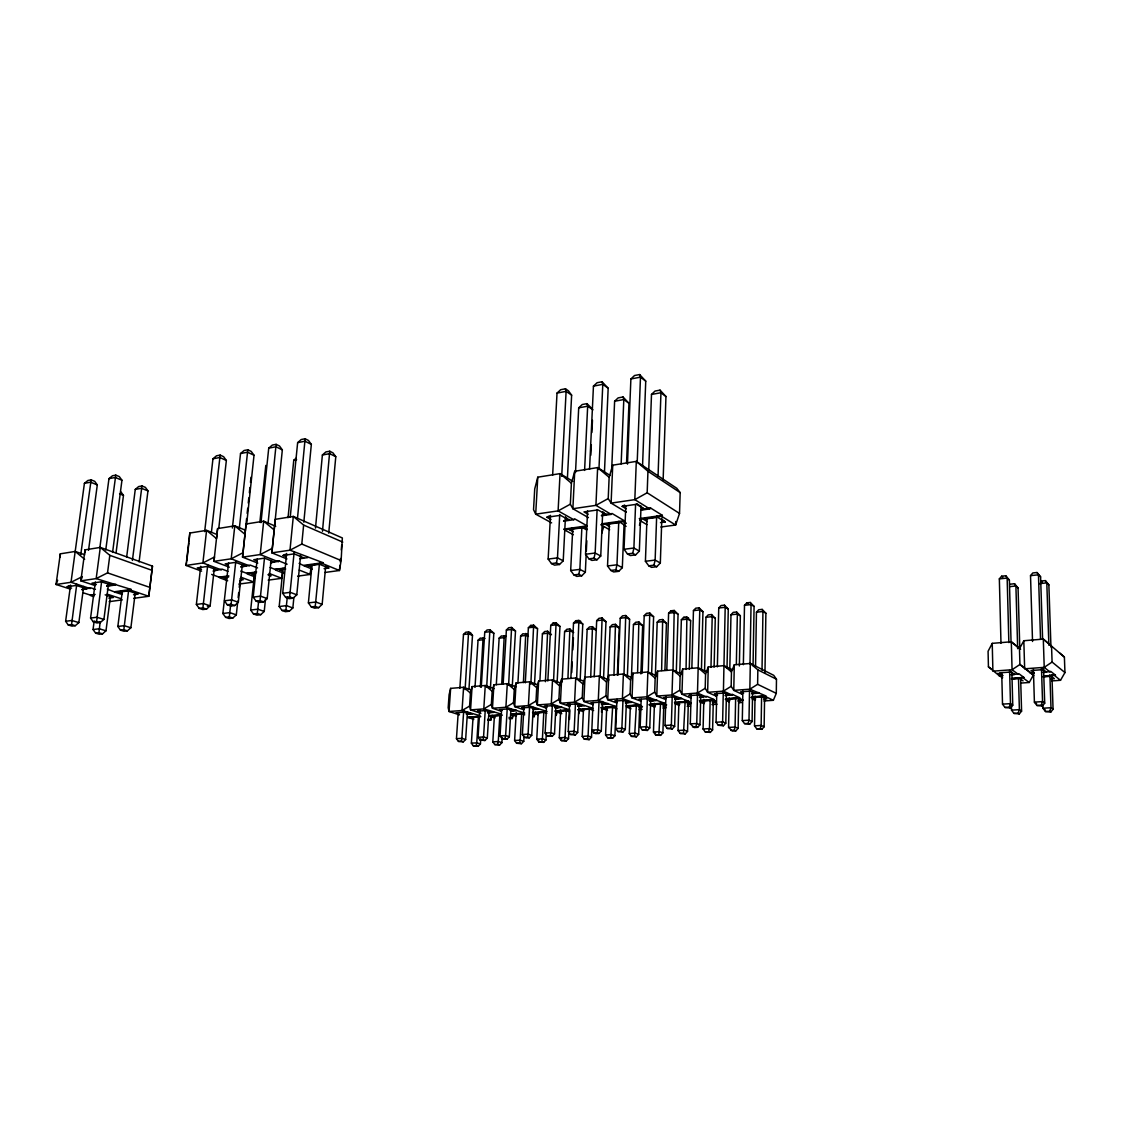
<?xml version="1.0" encoding="UTF-8"?>
<svg xmlns="http://www.w3.org/2000/svg" width="1121" height="1121" viewBox="0 0 1121 1121"><rect width="100%" height="100%" fill="white"/><g stroke="black" fill="none" stroke-linecap="round" stroke-linejoin="round"><path stroke-width="1.5" d="M315.477 528.089L322.386 455L325.861 451.945L329.742 451.231L322.47 531.27M763.905 700.961L773.35 700.303L776.293 693.353L776.475 679.214L773.7 675.304L750.313 663.464L734.297 664.795L731.467 671.969L731.172 686.318L733.765 690.368L742.382 694.361L741.878 693.843M761.607 696.099L761.145 725.455L760.248 728.636L756.745 728.846L754.531 725.848L755.036 696.127M762.014 670.218L762.939 611.534L762.154 609.404L758.707 609.754L756.451 612.178L755.54 666.392M756.745 728.846L761.846 729.323L764.144 726.758L764.606 697.066M764.97 672.614L765.881 613.229L762.154 609.404M749.529 690.41L748.996 720.172L748.099 723.423L744.554 723.634L742.298 720.607L742.873 690.9M749.991 664.15L751.056 604.625L750.285 602.481L746.796 602.846L744.498 605.312L743.363 664.697M744.554 723.634L749.753 724.124L752.093 721.518L752.597 691.867M753.06 665.692L754.083 606.391L750.285 602.481M734.297 664.795L733.765 690.368L749.851 689.177L757.614 684.314L757.852 669.854L750.313 663.464L749.851 689.177L765.713 695.847L750.916 697.458M729.196 697.963L728.566 727.445L732.405 731.088L735.852 730.878L738.136 728.328L738.725 698.901L740.911 700.709L737.758 700.933M739.37 666L740.35 615.793L736.609 612.01L733.232 612.346L730.976 614.756L729.785 670.232M736.329 664.501L737.352 614.112L736.609 612.01M723.283 692.344L722.625 721.84L721.77 725.049L718.281 725.273L716.067 722.26L716.753 692.82M718.281 725.273L723.451 725.749L725.791 723.171L726.436 693.773M727.011 667.836L728.286 609.039L724.46 605.186L721.041 605.55L718.743 607.974L717.356 666.855M710.154 700.625L709.467 728.608L708.64 731.733L705.249 731.943L703.077 729L703.848 699.322M710.966 667.373L712.213 616.648L711.527 614.56L708.206 614.897L705.95 617.279L704.563 671.395M705.249 731.943L710.308 732.405L712.606 729.883L713.32 700.247M714.105 667.121L715.282 618.302L711.527 614.56M324.88 572.467L339.439 570.505L341.134 560.556L342.353 537.954L293.31 516.431L275.262 519.331L271.857 552.849L286.948 558.931M691.125 694.263L690.298 723.886L694.221 727.557L697.64 727.347L699.98 724.783L700.765 695.202M701.452 669.097L702.951 611.66L699.112 607.834L695.749 608.185L693.451 610.609L691.853 668.116M715.955 695.721L716.445 696.239L707.631 692.316L705.207 688.28L705.571 674.071L708.262 666.967L723.984 665.664L732.644 669.868M708.262 666.967L707.631 692.316L723.423 691.139L731.172 686.318M60.226 556.927L60.31 553.83L75.219 551.434L84.748 554.769M697.542 693.787L696.744 723.479L695.917 726.66L692.498 726.87M706.987 671.955L698.145 667.808L682.717 669.083L681.974 694.207L690.97 698.089L690.494 697.57M685.169 700.667L683.516 733.246L680.195 733.442L678.051 730.528L678.878 702.839M686.066 669.433L686.879 617.054L683.614 617.391L681.358 619.759L679.76 673.413M680.195 733.442L685.225 733.905L687.523 731.396L688.35 702.012M689.275 669.167L690.648 620.768L686.879 617.054M675.739 521.517L675.641 525.02L660.844 527.01M672.194 697.388L671.339 725.091L670.54 728.244L667.177 728.44L665.005 725.483L665.944 696.113M673.006 671.409L674.211 610.441L670.919 610.791L668.606 613.187L666.785 670.204M640.007 519.289L661.6 516.291L675.641 525.02L679.522 513.432L680.167 492.609L676.79 488.294L636.308 461.39L612.725 465.173L609.137 477.336L608.213 498.565L611.099 503.119L626.261 512.241L625.532 511.526M667.177 728.44L672.306 728.916L674.646 726.38L675.543 697.038M676.271 672.88L678.065 614.224L674.211 610.441M705.207 688.28L697.472 693.058L681.974 694.207L679.718 690.2L680.139 676.117L682.717 669.083M660.535 703.708L658.854 734.731L655.575 734.928L653.459 732.041L654.412 704.142M661.628 670.512L662.665 619.521L659.456 619.843L657.2 622.197L655.351 676.243M655.575 734.928L660.591 735.376L662.889 732.896L663.786 705.039M664.921 670.204L666.449 623.206L662.665 619.521M641.184 699.224L640.161 727.067L642.319 729.995L647.42 730.458L649.76 727.935L650.783 698.397M651.623 674.071L653.613 616.732L649.746 612.991L646.509 613.341L644.211 615.709L642.123 673.132M665.496 699.392L656.78 696.085L654.692 692.105L655.168 678.135L657.621 671.171L672.782 669.91L682.283 674.506M646.999 517.832L645.416 561.285L648.765 565.811L651.553 567.366L656.696 566.736L660.325 563.036L661.852 517.944M663.142 479.788L665.958 396.526L660.045 390.136L655.028 391.061L651.497 394.452L648.709 470.918M657.621 671.171L656.78 696.085L671.997 694.95L688.883 701.34L675.024 702.853M647.434 697.024L646.383 726.674L645.626 729.785L642.319 729.995M648.288 672.614L649.746 612.991M656.654 516.501L655.14 560.08L653.935 565.194L648.765 565.811M658.041 476.397L660.956 392.714L660.045 390.136M657.06 676.019L647.868 671.983L632.973 673.231L632.034 697.907L640.932 701.171M625.784 505.851L624.033 549.29L627.466 553.928L630.366 555.554L635.607 554.895L639.348 551.112L641.044 506.019M642.543 466.126L645.738 381.14L639.629 374.554L634.528 375.521L630.885 378.982L627.466 464.136M636.378 705.417L634.612 736.175L631.403 736.371L629.301 733.512L630.352 705.852M637.597 672.502L638.858 621.945L635.705 622.267L633.449 624.593L631.403 678.191M612.725 465.173L611.099 503.119L634.822 499.644L647.167 492.778L647.952 471.268L636.308 461.39L634.822 499.644L649.718 508.906L650.516 507.967L662.385 515.366L661.6 516.291M631.403 736.371L636.392 736.819L638.676 734.353L639.755 705.011M640.89 673.931L642.655 625.588L638.858 621.945M84.902 553.003L85.028 549.865L100.287 547.412L152.484 566.133L148.785 596.288L133.665 598.334M290.241 517.103L297.64 442.641L301.199 439.53L305.122 438.773L297.541 517.65M622.968 700.555L621.875 728.216L621.146 731.312L617.895 731.509L615.765 728.608L616.956 699.28M623.991 674.632L625.714 615.513L622.533 615.849L620.235 618.203L617.937 675.122M617.895 731.509L622.968 731.971L625.308 729.477L626.401 701.466M627.354 676.972L629.596 619.212L625.714 615.513M635.579 504.436L633.897 548.015L632.706 553.27L627.466 553.928M637.19 462.581L640.483 377.146L639.629 374.554M654.944 707.141L648.933 704.717L664.192 703.091L646.985 696.8L632.034 697.907L630.1 693.955L630.633 680.111L632.973 673.231M621.146 463.912L623.808 399.552L623.024 396.988L618.147 397.885L614.616 401.248L611.632 470.596M612.655 706.664L610.791 737.604L607.638 737.8L605.564 734.97L606.741 707.085M613.944 675.248L615.471 624.327L612.36 624.635L610.118 626.947L607.904 679.214M607.638 737.8L612.598 738.249L614.897 735.796L616.018 707.968M617.363 674.898L619.268 627.928L615.471 624.327M609.39 522.61L607.526 565.965L610.833 570.435L613.677 571.948L618.694 571.346L622.323 567.674L624.089 523.955M626.569 462.735L628.965 403.28L623.024 396.988M601.697 708.906L601.557 712.269L603.154 707.407M601.29 730.976L597.801 729.743L591.804 730.121L593.92 732.994L595.769 733.652L598.95 733.456L601.29 730.976L602.566 701.48M603.532 678.92L605.985 621.651L602.103 617.979L598.978 618.302L596.68 620.642L594.2 676.818M616.802 702.937L607.736 699.714L605.957 695.791L606.545 682.058L608.773 675.234L623.388 674.015L631.193 677.336M608.773 675.234L607.736 699.714L622.421 698.621L639.923 704.829L626.541 706.314M583.509 708.738L582.233 736.385L584.293 739.201L589.226 739.636L591.524 737.212L593.037 702.321M587.586 510.924L585.554 554.25L588.931 558.833L591.916 560.416L597.003 559.771L600.744 556.03L602.678 512.339M604.457 472.137L608.171 388.244L602.047 381.771L597.087 382.723L593.443 386.128L589.548 469.321M599.02 701.886L597.801 729.743L597.101 732.798L593.92 732.994M600.155 675.753L602.103 617.979M593.107 704.661L583.873 701.48L582.233 697.584L582.864 683.964L584.994 677.21L599.357 676.019L608.885 679.943M587.166 629.273L592.911 628.685L596.274 630.226L592.477 626.667L589.422 626.975L587.166 629.273L583.873 701.48L598.292 700.415L616.074 706.524L601.346 708.108L607.554 710.462M597.115 509.551L595.153 553.017L594.018 558.188L588.931 558.833M598.922 469.545L602.79 384.349L602.047 381.771M589.324 708.332L588.077 736.035L587.39 739.019L584.293 739.201M590.725 677.168L592.477 626.667M581.855 527.725L579.865 569.384L578.8 574.33L573.924 574.933L570.673 570.519L572.747 528.537M584.587 470.428L587.67 406.194L586.984 403.644L582.233 404.527L578.702 407.848L575.507 472.572M575.465 703.61L574.148 731.242L573.476 734.269L570.351 734.465L568.263 731.607L569.594 704.044M576.614 679.438L578.898 620.403L575.816 620.726L573.518 623.052L570.855 678.191M570.351 734.465L575.367 734.914L577.693 732.461L579.011 704.478M580.16 679.999L582.78 624.033L578.898 620.403M573.924 574.933L576.839 576.404L581.715 575.816L585.344 572.2L586.157 554.741M586.325 551.252L586.815 540.77M590.823 455.224L591.313 444.757M591.888 432.538L592.463 420.319M610.062 475.43L597.633 467.583L574.723 471.268L572.873 508.724L588.427 517.636M567.955 678.093L569.86 628.965L566.862 629.259L564.606 631.543L562.083 682.058M561.018 712.255L558.454 711.331L560.696 709.985L559.309 737.786L561.341 740.575L566.259 741.009L568.543 738.613L568.879 731.649M569.468 719.472L569.888 710.784M571.738 672.502L572.242 662.063M572.831 649.886L573.42 637.709M552.345 704.871L550.915 732.714L550.271 735.712L547.188 735.908L545.128 733.078L546.572 705.291M553.592 680.503L556.086 622.786L553.059 623.108L550.761 625.406L547.847 680.979M547.188 735.908L552.177 736.343L554.517 733.919L555.918 706.16M557.151 681.89L559.968 626.387L556.086 622.786M550.481 515.394L548.155 559.071L551.476 563.583L554.531 565.138L559.477 564.508L563.218 560.822L565.432 517.229M567.38 478.863L571.626 395.153L568.417 390.809L565.474 388.791L560.654 389.716L557.025 393.093L552.639 475.206M569.804 706.342L560.416 703.217L558.917 699.336L559.603 685.842L561.621 679.158L575.746 677.981L583.803 681.204M561.621 679.158L560.416 703.217L574.583 702.166L592.645 708.206L578.156 709.761L592.645 708.206M608.213 498.565L595.924 505.347L572.873 508.724L570.351 504.184L571.402 483.221L574.723 471.268M545.423 681.694L547.623 631.221L544.68 631.515L542.424 633.785L539.916 680.433M538.164 713.25L536.763 739.173L538.781 741.934L543.671 742.368L545.955 739.986L546.319 733.078M559.729 514.511L557.473 557.88L556.422 562.952L551.476 563.583M561.705 476.355L566.105 391.355L565.474 388.791M523.927 706.959L522.386 734.507L524.432 737.31L526.38 737.94L529.392 737.758L531.718 735.348L533.26 707.365M534.493 684.637L537.548 628.699L533.652 625.14L530.681 625.448L528.383 627.732L525.287 682.843M534.241 713.685L534.058 716.978L535.446 712.241M545.913 707.982L537.365 704.927L536.006 701.073L536.735 687.691L538.655 681.064L552.527 679.915L560.948 683.179M538.655 681.064L537.365 704.927L551.294 703.904L569.622 709.845L555.371 711.373L561.789 713.671M572.789 481.273L560.052 473.623L537.772 477.196L535.698 514.175L551.63 522.876M516.206 712.648L514.609 740.519L516.599 743.265L521.461 743.685L523.745 741.331L524.039 736.105M529.602 706.538L528.075 734.157L527.459 737.128L524.432 737.31M530.836 684.104L533.652 625.14M512.493 715.226L512.297 718.491L509.046 718.715M523.381 709.621L514.721 706.608L513.488 702.783L514.259 689.499L516.08 682.941L529.729 681.806L538.262 685.043M516.08 682.941L514.721 706.608L528.397 705.599L546.978 711.457L532.559 712.494L537.842 714.666M517.916 683.025L520.62 635.985L522.862 633.743L527.627 634.234M521.629 713.993L520.158 740.182L519.555 743.083L516.599 743.265M523.409 682.577L525.763 633.449M494.403 715.927L492.806 741.864L494.795 744.582L499.63 745.003L501.914 742.648L502.222 737.478M508.612 685.113L511.596 627.438L508.668 627.746L506.384 630.016L503.161 683.838M501.591 709.887L500.036 735.922L502.054 738.711L507 739.145L509.326 736.749L510.952 709.004L513.012 710.812L507.617 708.948L499.434 709.551L502.138 710.476M512.269 686.458L515.506 630.969L511.596 627.438M496.295 684.819L499.153 638.143L501.395 635.915L506.146 636.42M499.938 713.811L498.27 741.527L497.696 744.4L494.795 744.582M501.718 684.37L504.254 635.635M485.295 709.355L483.557 736.973L482.983 739.888L480.068 740.07L478.05 737.31L479.816 709.761M486.696 686.921L489.905 629.708L487.032 630.002L484.748 632.258L481.245 687.369M480.068 740.07L484.973 740.505L487.299 738.122L489.008 710.602M490.409 688.252L493.829 633.197L489.905 629.708M501.227 711.232L492.455 708.262L491.362 704.45L492.175 691.279L493.899 684.791L507.309 683.67L515.968 686.865M491.124 716.501L490.9 719.976L487.705 720.2M493.899 684.791L492.455 708.262L505.907 707.267L524.726 713.054L510.545 714.063L515.884 716.221M480.769 738.725L480.433 743.952L478.149 746.278L473.342 745.871L471.38 743.167L473.076 717.006M474.996 687.369L478.05 640.273L480.292 638.073L485.001 638.55M478.429 716.627L476.747 742.845L476.201 745.689L473.342 745.871M480.32 686.921L483.095 637.779M463.716 710.49L461.866 738.347L461.32 741.233L458.433 741.415L456.457 738.683L458.209 712.634M465.103 689.611L468.578 631.936L465.747 632.23L463.477 634.472L459.848 688.308M458.433 741.415L463.323 741.836L465.649 739.482L467.471 711.723M468.956 689.177L472.502 635.397L470.554 632.734L468.578 631.936M480.923 713.306L470.568 709.887L469.587 706.09L470.442 693.03L472.081 686.598L485.267 685.506L494.039 688.644M472.081 686.598L470.568 709.887L483.796 708.906L501.171 714.049M83.697 586.451L78.848 622.603L75.303 625.686L71.576 624.565L76.76 584.181L76.312 585.414L67.19 586.731L71.576 588.147M260.969 522.624L268.732 448.162L272.291 445.079L276.116 444.35L268.073 523.199M470.988 689.891L463.59 687.299L450.628 688.378L449.045 711.485L459.526 714.862M108.583 583.326L103.903 619.409L100.329 622.519L96.63 621.384L101.689 581.014M152.484 566.133L148.785 596.288L130.582 590.164L115.393 592.28L107.308 589.142M110.475 596.078L105.991 630.801L102.529 633.827L98.942 632.762L100.147 621.875M275.71 526.295L263.687 521.181L246.088 524.011L242.542 557.151L257.788 563.092M135.207 593.121L130.877 627.76L127.402 630.829L123.842 629.736L128.719 589.618L128.397 590.851L119.12 592.14L122.385 593.219M339.901 565.362L339.439 570.505L322.358 563.485L304.45 565.979L299.111 563.387M340.209 561.929L340.504 558.51M341.274 549.935L341.737 544.806M189.057 541.317L189.813 533.05L206.586 530.359L217.306 534.647M319.415 564.045L315.253 606.419L311.288 606.909L308.401 602.916L312.016 564.634M311.288 606.909L314.637 608.157L318.602 607.68L322.161 604.373L325.693 566.147M328.733 533.148L335.782 456.709L332.965 452.856L329.742 451.231M310.727 569.37L310.237 574.442L297.611 576.152M232.383 528.047L240.525 453.543L244.056 450.502L247.797 449.787L239.305 528.65M287.326 597.003L285.911 609.992L282.044 610.469L279.185 606.531L283.01 568.221M294.136 552.387L289.638 596.862L285.631 597.367L282.688 593.303L286.64 553.466M282.044 610.469L285.435 611.688L289.302 611.225L292.847 607.96L293.87 597.521M285.631 597.367L289.12 598.67L293.127 598.166L296.785 594.803L300.638 555.049M303.819 522.19L311.344 444.406L308.471 440.469L305.122 438.773M276.116 444.35L279.507 446.004L282.338 449.885L271.857 552.849L289.989 550.187L301.787 544.049L303.623 525.062L293.31 516.431L289.989 550.187L323.016 562.686L322.358 563.485M288.041 517.72L293.758 460.269L296.07 458.251M258.517 602.271L257.284 613.481L253.5 613.944L250.684 610.048L254.649 572.172M264.5 557.936L260.016 600.618L256.106 601.122L253.192 597.101L257.171 559.001M253.5 613.944L256.919 615.135L260.703 614.686L264.234 611.449L265.481 599.273M256.106 601.122L259.638 602.397L263.547 601.893L267.19 598.586L271.058 560.542M259.862 522.232L265.803 465.411M200.715 566.287L196.371 604.429L199.188 608.353L202.915 607.876L207.693 565.278M245.415 530.205L234.793 525.833L217.614 528.58L216.549 538.655L206.586 530.359L202.887 562.952L186.044 565.432L189.813 533.05M238.311 602.257L231.613 599.889L224.438 600.814L227.297 604.78L230.87 606.027L234.681 605.55L238.311 602.257L242.374 564.213M246.62 524.432L254.019 455.252L251.23 451.413L247.797 449.787M230.744 603.995L229.329 616.886L225.629 617.335L222.855 613.495L228.6 562.7M235.746 561.663L231.108 604.289L227.297 604.78M225.629 617.335L229.09 618.512L232.776 618.063L236.307 614.869L237.778 601.108M238.142 597.661L238.689 592.505M239.249 587.334L239.978 580.454M246.088 524.011L242.542 557.151L260.226 554.559L271.969 548.477M246.06 523.675L246.606 518.505M247.152 513.348L247.713 508.191M248.259 503.021L248.806 497.864M249.366 492.694L249.913 487.537M250.473 482.38L251.02 477.21M217.614 528.58L213.943 561.341L229.343 567.17M214.377 567.787L210.131 605.858L206.516 609.109L202.789 609.572L199.188 608.353M218.819 527.977L226.358 460.479L223.611 456.695L220.15 455.098L216.493 455.799L212.962 458.811L204.667 531.62M211.421 532.251L220.15 455.098M186.787 561.117L188.903 542.984M139.088 561.943L147.958 490.928L145.394 487.369L141.961 485.954L138.654 486.57L135.263 489.415L126.659 557.081M132.404 560.416L141.961 485.954M127.402 630.829L124.039 631.235L120.465 630.142L117.845 626.471L122.245 591.776M254.117 580.482L254.719 575.718M130.582 590.164L131.157 589.436L96.168 578.604L107.532 572.873L109.816 555.329L100.287 547.412L96.168 578.604L80.852 580.846L85.028 549.865M112.59 552.401L121.951 480.236L119.33 476.607L115.771 475.136L112.436 475.78L108.961 478.667L99.881 547.51M116.08 552.681L123.464 495.398L120.928 491.881M100.329 622.519L96.952 622.954L93.239 621.819L90.563 618.077L95.327 581.925M102.529 633.827L99.237 634.234L95.649 633.155L93.057 629.526L94.178 620.95M105.752 549.949L115.771 475.136M80.726 554.797L91.137 479.872L94.71 481.315L97.303 484.903L88.531 550.313M75.303 625.686L71.996 626.107L68.269 624.986L65.621 621.286L70.553 585.078M91.137 479.872L87.872 480.489L84.411 483.361L71.015 582.289L56.05 584.475L60.31 553.83M201.5 569.454L197.282 567.899L207.525 566.413L207.707 565.11M268.185 580.146L281.735 578.31L282.66 571.864M311.26 567.913L310.237 574.442L299.251 570.071M186.548 562.546L186.044 565.432L201.57 571.15M502.054 738.711L505.025 738.529L505.627 735.572L507.267 707.729L507.617 708.948M538.781 741.934L541.779 741.752L542.41 738.823L543.867 711.12L544.274 712.339L546.866 713.25M561.341 740.575L564.395 740.392L565.04 737.436L566.413 709.509L566.862 710.742L569.412 711.667M610.833 570.435L615.849 569.818L616.97 564.802L618.778 521.307L626.107 526.38M450.628 688.378L449.087 694.754L448.19 707.715L449.045 711.485L462.048 710.518L479.914 715.688M537.772 477.196L534.717 488.952L533.54 509.649L535.698 514.175L558.104 510.882L570.351 504.184M492.161 715.324L490.9 719.976L488.027 719.037M730.752 730.402L734.213 730.205L735.068 727.039L735.656 697.514L740.911 700.709M513.18 715.366L512.297 718.491L508.99 717.37M601.655 533.484L603.574 527.08M556.184 715.436L557.641 710.658M578.674 713.867L580.202 709.047M639.446 525.231L641.002 520.354M1001.726 672.824L1002.51 704.142L1005.005 707.449L1009.236 707.197L1010.483 703.638L1009.601 670.498M1011.38 704.927L1011.52 710.139L1013.973 713.404L1018.148 713.152L1019.381 709.663L1018.499 678.303M1033.394 669.195L1034.403 702.124L1036.911 705.473L1041.241 705.207L1042.544 701.606L1041.479 668.606M1042.852 704.759L1042.964 708.22L1045.431 711.513L1049.704 711.26L1050.994 707.729L1049.887 674.786M57.675 580.272L56.05 584.475L70.511 589.156M1020.628 649.213L1011.31 641.773L992.239 643.356L988.077 651.273L988.428 666.855L999.301 675.739L1002.749 675.487M1033.772 675.697L1019.928 664.473L1019.479 648.737L1023.823 640.736L1043.301 639.11L1064.39 657.06L1064.95 672.572L1060.508 680.307L1051.862 680.909M1020.755 683.081L1029.232 682.493L1033.506 674.842L1019.928 664.473L1012.067 669.741L992.898 671.171L992.239 643.356M81.945 589.772L90.801 587.852L95.425 589.366M213.046 571.093L222.042 569.118L227.983 571.346M241.001 567.114L250.207 565.096L257.564 567.941M270.427 562.924L279.059 560.976L287.144 564.199M1045.431 711.513L1050.811 712.045L1053.067 709.243L1051.904 674.688M1036.911 705.473L1042.39 706.02L1044.702 703.175L1043.567 668.564M1013.973 713.404L1019.311 713.937L1021.581 711.148L1020.642 678.177M1005.005 707.449L1010.441 707.996L1012.753 705.179L1011.871 672.166M563.569 521.167L573.812 519.71L574.583 518.799L587.11 525.861L586.353 526.758L564.339 529.813L573.363 534.745M601.459 515.772L611.239 514.385L612.01 513.46L624.229 520.676L623.458 521.601L600.842 524.74L609.642 529.785M1032.539 641.478L1030.521 575.634L1032.791 572.957L1037.009 572.509L1040.596 576.867L1042.614 639.152M1000.983 643.244L999.343 578.87L1001.628 576.208L1005.761 575.774L1009.376 580.075L1011.072 642.627M699.518 697.472L706.875 696.379L714.035 699.532L699.924 701.087M725.147 695.609L732.63 694.516L739.636 697.71L725.273 699.28M1011.38 674.856L1018.891 673.707L1023.879 677.42L1011.296 678.92M1043.651 672.516L1050.727 671.395L1055.464 675.164L1043.651 676.622M1050.111 672.054L1044.226 667.359L1043.301 639.11L1051.54 646.144L1052.087 662.049L1044.226 667.359L1024.65 668.817L1023.823 640.736M704.647 702.489L701.564 701.157L703.834 699.742M691.125 694.221L688.812 695.651L698.243 694.95L702.979 697.024L699.84 697.248M679.718 690.2L671.997 694.95L672.782 669.91L680.139 676.117M655.379 705.964L652.184 704.675L654.44 703.287M654.692 692.105L646.985 696.8L647.868 671.983L655.168 678.135M606.993 709.004L604.499 708.066L606.755 706.692M630.1 693.955L622.421 698.621L623.388 674.015L630.633 680.111M605.957 695.791L598.292 700.415L599.357 676.019L606.545 682.058M569.958 705.529L567.352 704.563L569.636 703.203M582.233 697.584L574.583 702.166L575.746 677.981L582.864 683.964M558.917 699.336L551.294 703.904L552.527 679.915L559.603 685.842M536.006 701.073L528.397 705.599L529.729 681.806L536.735 687.691M524.362 708.85L521.685 707.926L523.955 706.566M513.488 702.783L505.907 707.267L507.309 683.67L514.259 689.499M480.292 712.073L477.546 711.162L479.802 709.831M491.362 704.45L483.796 708.906L485.267 685.506L492.175 691.279M469.587 706.09L462.048 710.518L463.59 687.299L470.442 693.03M626.163 508.794L622.169 506.37L624.621 505.01M573.265 531.788L569.244 529.588L571.612 528.271M551.056 519.584L546.852 517.271L549.276 515.954M311.722 567.03L308.667 565.797L310.937 564.592M282.73 571.037L279.619 569.832L281.889 568.641M286.303 556.759L283.109 555.47L285.449 554.25M242.879 552.793L231.206 558.804L213.943 561.341L214.489 556.997L202.887 562.952L221.426 569.902M67.19 586.731L69.432 585.61M84.411 483.361L90.549 482.184L97.303 484.903M108.961 478.667L115.239 477.476L121.951 480.236M212.962 458.811L219.842 457.494L226.358 460.479M240.525 453.543L247.559 452.197L254.019 455.252M268.732 448.162L275.948 446.775L282.338 449.885M297.64 442.641L305.024 441.226L311.344 444.406M557.025 393.093L566.105 391.355L571.626 395.153M593.443 386.128L602.79 384.349L608.171 388.244M630.885 378.982L640.483 377.146L645.738 381.14M135.263 489.415L141.498 488.266L147.958 490.928M293.758 460.269L296.617 459.736M322.386 455L329.714 453.655L335.782 456.709M578.702 407.848L587.67 406.194L592.953 409.838M614.616 401.248L623.808 399.552L628.965 403.28M651.497 394.452L660.956 392.714L665.958 396.526M283.109 555.47L294.15 553.872L303.679 557.768L300.54 558.216M546.852 517.271L560.472 515.31L568.809 519.962L563.723 520.69M622.169 506.37L636.574 504.282L644.491 509.172L641.31 509.621M86.037 588.525L89.218 588.077M109.354 585.204L115.855 584.279M243.565 566.049L246.886 565.573M275.654 561.467L279.059 560.976M566.147 520.004L569.524 519.527M605.536 514.385L608.773 513.922M645.514 508.682L650.516 507.967M81.945 589.394L86.499 588.735L76.312 585.414M106.817 585.835L111.483 585.176L109.592 583.607M213.957 570.561L217.362 570.085L207.525 566.413M240.945 566.722L245.443 566.077L243.439 564.409M271.142 562.406L274.197 561.971L264.556 558.146L253.794 559.715L257.017 560.976M601.473 515.31L606.125 514.637L602.706 511.751M106.789 586.227L115.267 585.022M299.783 558.748L307.967 557.571M641.338 510.097L649.718 508.906M82.66 592.617L90.395 595.111L95.145 594.452M114.987 591.692L131.157 589.436M211.687 574.414L219.156 577.161L228.824 575.816M240.819 571.065L246.746 573.321L256.653 571.934M270.119 567.464L274.995 569.37L285.154 567.955M303.945 565.334L323.016 562.686M563.681 529.126L587.11 525.861M601.865 523.801L624.229 520.676M639.278 518.589L662.385 515.366M90.395 595.111L94.08 595.251M219.156 577.161L227.941 576.628M246.746 573.321L255.756 572.761M274.995 569.37L285.028 568.683M228.684 576.909L223.597 577.609L226.764 578.786M255.742 573.153L251.286 573.77L254.411 574.961M279.619 569.832L285.715 568.978M308.667 565.797L319.583 564.269L328.747 568.025L324.081 568.655M569.244 529.588L582.668 527.711L586.661 529.939M619.647 522.582L605.844 524.502L609.768 526.758M660.493 522.61L665.187 521.966L657.649 517.299L643.454 519.275L647.265 521.587M108.807 598.138L113.333 597.507L105.15 594.831M133.525 594.747L138.149 594.116L128.397 590.851M239.838 580.188L243.215 579.725L240.076 578.548M109.171 601.655L122.315 599.875M238.997 584.083L253.906 582.065L241.085 577.259M65.621 621.286L71.842 620.488L78.848 622.603M90.563 618.077L96.938 617.251L103.903 619.409M196.371 604.429L203.377 603.532L210.131 605.858L207.343 606.209M253.192 597.101L260.562 596.162L267.19 598.586M282.688 593.303L290.227 592.336L296.785 594.803M548.155 559.071L557.473 557.88L563.218 560.822M585.554 554.25L595.153 553.017L600.744 556.03M624.033 549.29L633.897 548.015L639.348 551.112M68.269 624.986L71.576 624.565M93.239 621.819L96.63 621.384M93.057 629.526L99.251 628.769L105.991 630.801M117.845 626.471L124.179 625.686L130.877 627.76M222.855 613.495L229.805 612.627L236.307 614.869M250.684 610.048L257.802 609.179L264.234 611.449M279.185 606.531L286.486 605.634L292.847 607.96M308.401 602.916L315.87 602.005L322.161 604.373M570.673 570.519L579.865 569.384L585.344 572.2M607.526 565.965L616.97 564.802L622.323 567.674M645.416 561.285L655.14 560.08L660.325 563.036M95.649 633.155L98.942 632.762M120.465 630.142L123.842 629.736M580.734 621.258L575.816 620.726M463.477 634.472L468.802 633.911L472.502 635.397M484.748 632.258L490.171 631.698L493.829 633.197M506.384 630.016L511.891 629.442L515.506 630.969M528.383 627.732L533.988 627.157L537.548 628.699M550.761 625.406L556.464 624.817L559.968 626.387M573.518 623.052L579.319 622.449L582.78 624.033M596.68 620.642L602.58 620.039L605.985 621.651M620.235 618.203L626.233 617.573L629.596 619.212M644.211 615.709L650.32 615.079L653.613 616.732M668.606 613.187L674.828 612.542L678.065 614.224M693.451 610.609L699.784 609.95L702.951 611.66M718.743 607.974L725.189 607.316L728.286 609.039M744.498 605.312L751.056 604.625L754.083 606.391M999.343 578.87L1007.148 578.058L1009.376 580.075M1030.521 575.634L1038.466 574.807L1040.596 576.867M1010.455 584.153L1014.533 583.747L1018.064 587.965L1019.802 648.681M1050.966 647.055L1048.864 584.868L1045.347 580.608L1041.185 581.028L1042.292 582.093M688.546 617.937L683.614 617.391M478.05 640.273L483.333 639.741M499.153 638.143L504.534 637.611M520.62 635.985L526.071 635.439L528.411 636.42M542.424 633.785L547.987 633.225L551.448 634.724L547.623 631.221M564.606 631.543L570.253 630.969L573.672 632.496L569.86 628.965M610.118 626.947L615.961 626.359L619.268 627.928M633.449 624.593L639.39 623.991L642.655 625.588M657.2 622.197L663.24 621.595L666.449 623.206M681.358 619.759L687.509 619.142L690.648 620.768M705.95 617.279L712.213 616.648L715.282 618.302M730.976 614.756L737.352 614.112L740.35 615.793M756.451 612.178L762.939 611.534L765.881 613.229M1009.755 586.619L1015.906 586.003L1018.064 587.965M1038.957 583.677L1046.804 582.878L1048.864 584.868M466.322 714.189L469.489 713.965L463.954 712.157L456.037 712.746L458.811 713.643M477.546 711.162L485.603 710.574L491.068 712.395L487.859 712.634M521.685 707.926L530.009 707.309L535.334 709.187M567.352 704.563L575.984 703.932L581.154 705.866L577.707 706.118M601.753 704.366L604.667 704.156L599.567 702.194L590.795 702.839L593.359 703.82M649.914 700.877L652.94 700.653L648.022 698.649L638.928 699.308L641.408 700.317M725.497 695.384L728.678 695.16L724.054 693.058L714.455 693.759L717.552 695.16M1010.988 674.674L1014.309 674.436L1010.988 671.997L999.343 672.852L1002.706 675.276M467.737 713.769L471.184 713.517M510.195 710.686L516.529 710.224M555.105 707.421L561.649 706.945M601.585 704.044L608.353 703.54M648.835 700.597L656.738 700.022M678.359 698.453L681.582 698.229M725.96 694.992L732.63 694.516M755.47 692.848L758.875 692.61M554.671 707.785L558.048 707.533L555.946 705.768M625.616 702.643L628.587 702.419L623.584 700.443L614.644 701.087L617.167 702.082M674.66 699.084L677.729 698.859L672.908 696.814L663.646 697.5L666.07 698.509M751.616 693.493L754.867 693.254L750.341 691.125L740.561 691.853L743.601 693.254M1042.698 672.376L1046.075 672.124L1041.465 668.34M467.597 714.273L472.459 713.923M487.495 712.83L494.081 712.353M511.05 711.134L516.066 710.77M533.316 709.509L538.43 709.145M555.988 707.869L561.173 707.491M578.058 706.272L584.321 705.824M601.501 704.577L607.876 704.114M625.35 702.839L631.838 702.377M649.634 701.087L656.233 700.597M676.033 699.168L681.078 698.803M751.953 693.661L758.342 693.198M1033.968 673.217L1030.101 672.894M479.592 716.277L467.597 717.132L473.763 719.472M501.087 714.736L488.896 715.604L495.006 717.972M554.951 710.896L569.622 709.845M600.898 707.617L616.074 706.524M626.191 705.81L639.923 704.829M650.222 704.1L664.192 703.091M674.492 702.363L688.883 701.34M699.378 700.583L714.035 699.532M726.366 698.663L739.636 697.71M752.205 696.814L765.713 695.847M1012.179 678.261L1023.879 677.42M1043.525 676.019L1055.464 675.164M467.975 717.594L480.853 716.683M489.288 716.081L502.376 715.156M510.952 714.539L524.25 713.587M532.979 712.97L546.516 712.003M478.765 717.006L470.918 717.566L473.608 718.435M544.274 712.339L536.02 712.928L538.612 713.839M558.454 711.331L566.862 710.742M604.499 708.066L613.201 707.435L616.914 708.864M652.184 704.675L661.18 704.03L665.958 705.978L662.973 706.188M687.453 704.464L690.508 704.254L685.814 702.278L676.65 702.923L679.802 704.24M701.564 701.157L710.896 700.499L715.478 702.503L712.381 702.713M736.427 698.677L726.926 699.35L729.939 700.695M1011.632 679.102L1019.844 678.513L1023.053 680.881M1042.964 676.874L1051.344 676.285L1054.385 678.681L1051.05 678.906M638.9 707.883L641.843 707.673L636.98 705.754L628.138 706.384L630.577 707.337M763.597 699.112L766.82 698.887L762.434 696.828L752.752 697.514L755.708 698.887M638.9 709.677L642.109 709.453M662.833 708.01L666.084 707.771M687.173 706.314L690.494 706.076M711.961 704.577L717.02 704.226M738.893 702.713L742.326 702.461M456.457 738.683L461.866 738.347L465.649 739.482M478.05 737.31L483.557 736.973L487.299 738.122M500.036 735.922L505.627 735.572L509.326 736.749M522.386 734.507L528.075 734.157L531.718 735.348M545.128 733.078L550.915 732.714L554.517 733.919M568.263 731.607L574.148 731.242L577.693 732.461M615.765 728.608L621.875 728.216L625.308 729.477M640.161 727.067L646.383 726.674L649.76 727.935M665.005 725.483L671.339 725.091L674.646 726.38M690.298 723.886L696.744 723.479L699.98 724.783M716.067 722.26L722.625 721.84L725.791 723.171M742.298 720.607L748.996 720.172L752.093 721.518M1002.51 704.142L1010.483 703.638L1012.753 705.179M471.38 743.167L476.747 742.845L480.433 743.952M492.806 741.864L498.27 741.527L501.914 742.648M514.609 740.519L520.158 740.182L523.745 741.331M582.233 736.385L588.077 736.035L591.524 737.212M605.564 734.97L611.505 734.605L614.897 735.796M629.301 733.512L635.341 733.148L638.676 734.353M678.051 730.528L684.314 730.149L687.523 731.396M703.077 729L709.467 728.608L712.606 729.883M728.566 727.445L735.068 727.039L738.136 728.328M754.531 725.848L761.145 725.455L764.144 726.758M1011.52 710.139L1019.381 709.663L1021.581 711.148M461.32 741.233L463.323 741.836M476.201 745.689L478.149 746.278M482.983 739.888L484.973 740.505M497.696 744.4L499.63 745.003M505.025 738.529L507 739.145M519.555 743.083L521.461 743.685M539.145 739.944L536.763 739.173L542.41 738.823L545.955 739.986M90.787 595.713L93.856 596.694M527.459 737.128L529.392 737.758M541.779 741.752L543.671 742.368M90.226 588.581L71.015 582.289L82.323 576.614L80.852 580.846L95.229 585.61M107.168 594.144L120.914 598.642M550.271 735.712L552.177 736.343M564.395 740.392L566.259 741.009M115.393 592.28L122.035 594.48M561.649 738.571L559.309 737.786L565.04 737.436L568.543 738.613M96.364 584.573L92.02 583.13L101.352 581.785L111.483 585.176M494.922 716.936L492.259 716.039L500.246 715.478L499.91 714.343M202.915 607.876L206.516 609.109M229.329 616.886L232.776 618.063M573.476 734.269L575.367 734.914M587.39 739.019L589.226 739.636M516.585 715.394L513.95 714.497L522.078 713.923L524.698 714.82M107.532 572.873L149.457 587.25M591.804 730.121L594.144 730.948M231.108 604.289L234.681 605.55M257.284 613.481L260.703 614.686M597.101 732.798L598.95 733.456M610.791 737.604L612.598 738.249M109.816 555.329L151.545 570.169M546.964 707.211L544.316 706.258L552.793 705.641L558.048 707.533M260.016 600.618L263.547 601.893M285.911 609.992L289.302 611.225M621.146 731.312L622.968 731.971M634.612 736.175L636.392 736.819M583.817 710.644L581.281 709.705L589.828 709.103L593.598 710.504M219.618 577.777L227.675 580.748M578.156 709.761L582.892 711.499M655.645 732.854L653.459 732.041L659.61 731.663L662.889 732.896M289.638 596.862L293.127 598.166M315.253 606.419L318.602 607.68M645.626 729.785L647.42 730.458M658.854 734.731L660.591 735.376M247.223 573.938L255.21 576.965M228.446 565.096L225.195 563.849L235.69 562.336L245.443 566.077M267.933 574.723L271.044 575.914L269.096 574.288M249.563 565.895L231.206 558.804L234.793 525.833L244.854 534.241M269.04 573.406L281.735 578.31M670.54 728.244L672.306 728.916M683.516 733.246L685.225 733.905M275.486 570.014L283.403 573.097M626.457 707.015L631.039 708.808M278.414 561.789L260.226 554.559L263.687 521.181L273.874 529.701M639.432 705.389L642.459 706.594M695.917 726.66L697.64 727.347M708.64 731.733L710.308 732.405M119.569 493.829L123.464 495.398M304.45 565.979L312.269 569.132M663.688 703.666L666.659 704.885M721.77 725.049L723.451 725.749M734.213 730.205L735.852 730.878M674.828 703.596L679.256 705.431M301.787 544.049L341.134 560.556M688.378 701.914L691.293 703.147M748.099 723.423L749.753 724.124M760.248 728.636L761.846 729.323M699.672 701.83L704.002 703.694M530.681 625.448L532.573 626.275M303.623 525.062L342.788 542.116M706.356 696.968L697.472 693.058L699.784 609.95L699.112 607.834M713.517 700.121L716.375 701.368M553.059 623.108L554.923 623.935M726.366 700.667L729.196 701.928M732.111 695.104L723.423 691.139L725.189 607.316L724.46 605.186M739.117 698.299L743.307 700.205M752.093 698.845L754.853 700.121M765.181 696.435L773.35 700.303M757.614 684.314L776.293 693.353M757.852 669.854L776.475 679.214M556.422 562.952L559.477 564.508M578.8 574.33L581.715 575.816M670.919 610.791L672.642 611.674M594.018 558.188L597.003 559.771M615.849 569.818L618.694 571.346M583.27 527.108L587.348 529.392M573.812 519.71L558.104 510.882L560.052 473.623L571.402 483.221M632.706 553.27L635.607 554.895M653.935 565.194L656.696 566.736M588.091 514.259L583.985 511.905L597.983 509.873L606.125 514.637M746.796 602.846L748.408 603.785M611.239 514.385L595.924 505.347L597.633 467.583L609.137 477.336M623.458 521.601L626.345 523.297M639.769 520.382L646.915 524.684M636.994 503.735L644.491 509.172M647.167 492.778L679.522 513.432M647.952 471.268L680.167 492.609M1009.236 707.197L1010.441 707.996M1018.148 713.152L1019.311 713.937M586.984 403.644L592.154 408.773M1036.589 703.68L1034.403 702.124L1042.544 701.606L1044.702 703.175M1045.08 709.719L1042.964 708.22L1050.994 707.729L1053.067 709.243M1002.524 677.939L998.671 675.178L999.301 675.739M988.428 666.855L991.02 668.719M997.494 673.357L1002.678 677.056M1041.241 705.207L1042.39 706.02M1049.704 711.26L1050.811 712.045M1018.288 674.352L1012.067 669.741L1011.31 641.773L1019.479 648.737M1023.277 678.065L1029.232 682.493M1034.235 672.992L1031.04 670.526L1042.922 669.643L1046.075 672.124M1054.861 675.823L1060.508 680.307M1052.087 662.049L1064.95 672.572M75.219 551.434L84.65 559.267M326.743 566.343L328.747 568.025M467.443 712.255L469.489 713.965M602.523 702.363L604.667 704.156M698.145 667.808L705.571 674.071M726.45 693.282L728.678 695.16M650.769 698.831L652.94 700.653M565.432 517.117L568.809 519.962M723.984 665.664L731.467 671.969M662.945 520.06L665.187 521.966M1014.309 674.436L1009.615 670.694L1010.988 671.997M1059.541 652.912L1064.39 657.06M1001.628 576.208L1002.819 577.287M656.668 515.912L657.649 517.299M1045.347 580.608L1046.804 582.878L1048.892 645.304M1037.009 572.509L1038.466 574.807L1040.526 639.068M723.297 691.839L724.054 693.058M1014.533 583.747L1015.906 586.003L1017.672 648.695M1005.761 575.774L1007.148 578.058L1008.858 642.585M685.155 701.087L685.814 702.278M660.563 702.839L661.18 704.03M647.42 697.444L648.022 698.649M612.669 706.272L613.201 707.435M599.048 701.017L599.567 702.194M463.674 711.022L463.954 712.157M319.513 562.952L319.583 564.269"/></g></svg>
